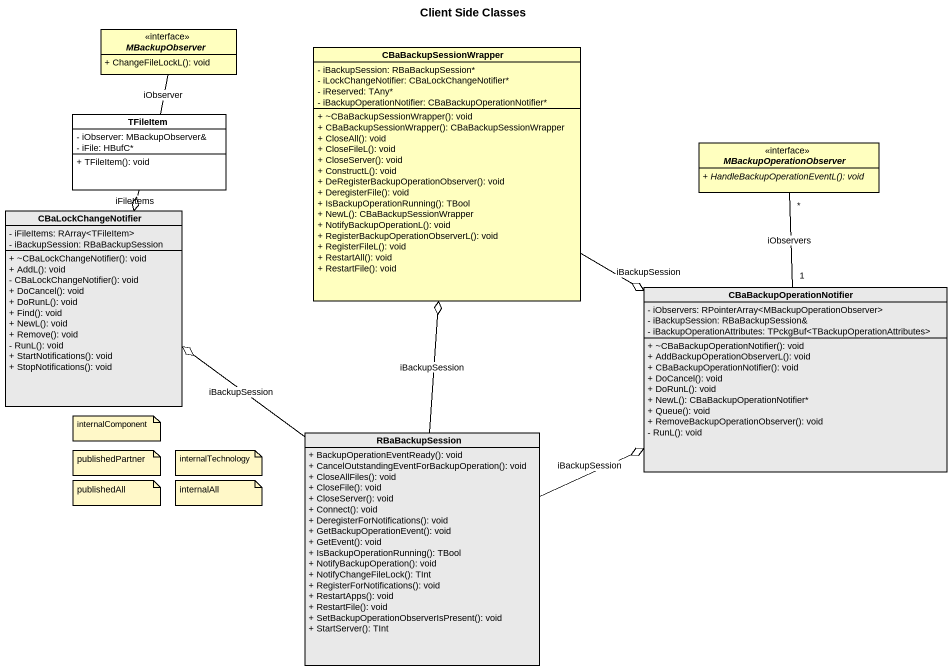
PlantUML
@startuml
title Client Side Classes
hide circle
hide empty members
skinparam classAttributeIconSize 0
interface MBackupObserver <<interface>> #FFFFBF {
  + ChangeFileLockL(): void
}
class CBaBackupSessionWrapper #FFFFBF {
  - iBackupSession: RBaBackupSession*
  - iLockChangeNotifier: CBaLockChangeNotifier*
  - iReserved: TAny*
  - iBackupOperationNotifier: CBaBackupOperationNotifier*
  + ~CBaBackupSessionWrapper(): void
  + CBaBackupSessionWrapper(): CBaBackupSessionWrapper
  + CloseAll(): void
  + CloseFileL(): void
  + CloseServer(): void
  + ConstructL(): void
  + DeRegisterBackupOperationObserver(): void
  + DeregisterFile(): void
  + IsBackupOperationRunning(): TBool
  + NewL(): CBaBackupSessionWrapper
  + NotifyBackupOperationL(): void
  + RegisterBackupOperationObserverL(): void
  + RegisterFileL(): void
  + RestartAll(): void
  + RestartFile(): void
}
class TFileItem #FFFFFF {
  - iObserver: MBackupObserver&
  - iFile: HBufC*
  + TFileItem(): void
}
interface MBackupOperationObserver <<interface>> #FFFFBF {
  {abstract} + HandleBackupOperationEventL(): void
}
class CBaLockChangeNotifier #E9E9E9 {
  - iFileItems: RArray<TFileItem>
  - iBackupSession: RBaBackupSession
  + ~CBaLockChangeNotifier(): void
  + AddL(): void
  - CBaLockChangeNotifier(): void
  + DoCancel(): void
  + DoRunL(): void
  + Find(): void
  + NewL(): void
  + Remove(): void
  - RunL(): void
  + StartNotifications(): void
  + StopNotifications(): void
}
class CBaBackupOperationNotifier #E9E9E9 {
  - iObservers: RPointerArray<MBackupOperationObserver>
  - iBackupSession: RBaBackupSession&
  - iBackupOperationAttributes: TPckgBuf<TBackupOperationAttributes>
  + ~CBaBackupOperationNotifier(): void
  + AddBackupOperationObserverL(): void
  + CBaBackupOperationNotifier(): void
  + DoCancel(): void
  + DoRunL(): void
  + NewL(): CBaBackupOperationNotifier*
  + Queue(): void
  + RemoveBackupOperationObserver(): void
  - RunL(): void
}
class RBaBackupSession #E9E9E9 {
  + BackupOperationEventReady(): void
  + CancelOutstandingEventForBackupOperation(): void
  + CloseAllFiles(): void
  + CloseFile(): void
  + CloseServer(): void
  + Connect(): void
  + DeregisterForNotifications(): void
  + GetBackupOperationEvent(): void
  + GetEvent(): void
  + IsBackupOperationRunning(): TBool
  + NotifyBackupOperation(): void
  + NotifyChangeFileLock(): TInt
  + RegisterForNotifications(): void
  + RestartApps(): void
  + RestartFile(): void
  + SetBackupOperationObserverIsPresent(): void
  + StartServer(): TInt
}
CBaBackupSessionWrapper -right-o CBaBackupOperationNotifier : iBackupSession
TFileItem -up- MBackupObserver : iObserver
TFileItem --o CBaLockChangeNotifier : iFileItems
CBaBackupOperationNotifier "1" -up- "*" MBackupOperationObserver : iObservers
RBaBackupSession -up-o CBaBackupSessionWrapper : iBackupSession
RBaBackupSession -up-o CBaLockChangeNotifier : iBackupSession
RBaBackupSession -right-o CBaBackupOperationNotifier : iBackupSession
note as N1
  internalComponent
end note
note as N2
  publishedPartner
end note
note as N3
  internalTechnology
end note
note as N4
  publishedAll
end note
note as N5
  internalAll
end note
@enduml
